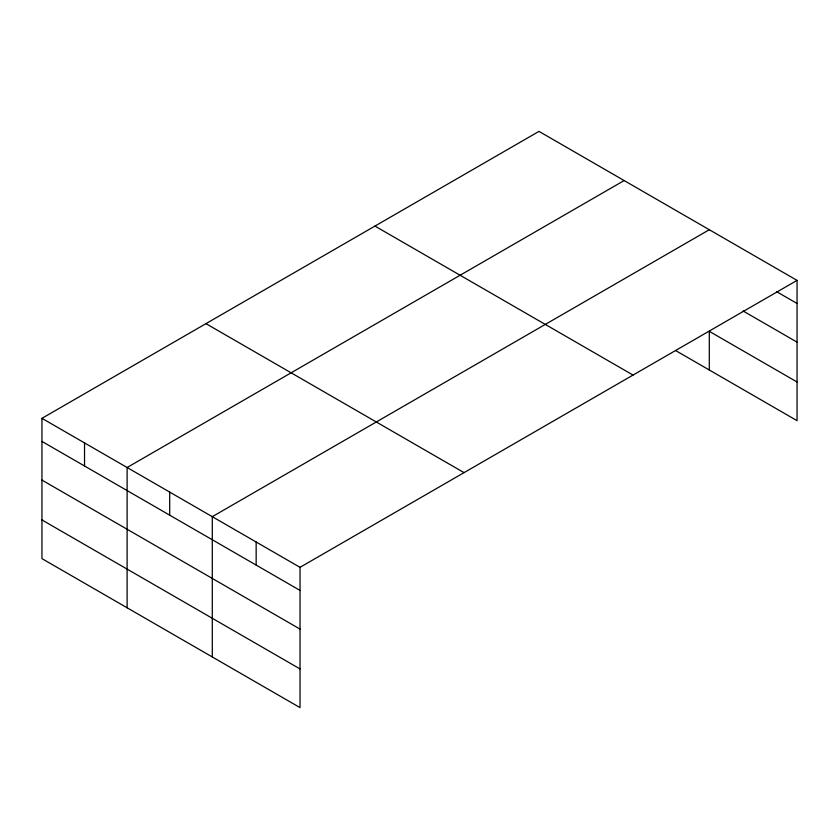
<?xml version="1.0" encoding="UTF-8"?>
<svg xmlns="http://www.w3.org/2000/svg" width="839" height="839" viewBox="0 0 839 839"><rect width="100%" height="100%" fill="white"/><g stroke="black" fill="none" stroke-linecap="round" stroke-linejoin="round"><path stroke-width="1.26" d="M797.05 280.383L538.974 131.387L41.95 418.336L41.95 558.617L300.026 707.613L300.026 567.332L797.05 280.383L797.05 420.664L675.689 350.597M624.132 180.553L127.119 467.501L127.119 607.782M709.301 229.729L212.288 516.677L212.288 656.958M776.799 291.773L797.05 303.466M743.05 310.965L797.05 342.134M797.05 381.986L709.301 331.332L709.301 369.999M374.949 226.079L633.036 375.075M205.964 323.644L464.051 472.64M41.95 418.336L300.026 567.332M41.95 441.408L300.026 590.415M41.95 480.086L300.026 629.093M41.95 519.939L300.026 668.935M256.157 542.004L256.157 565.087M169.698 492.094L169.698 515.167M84.529 442.919L84.529 466.002"/></g></svg>
